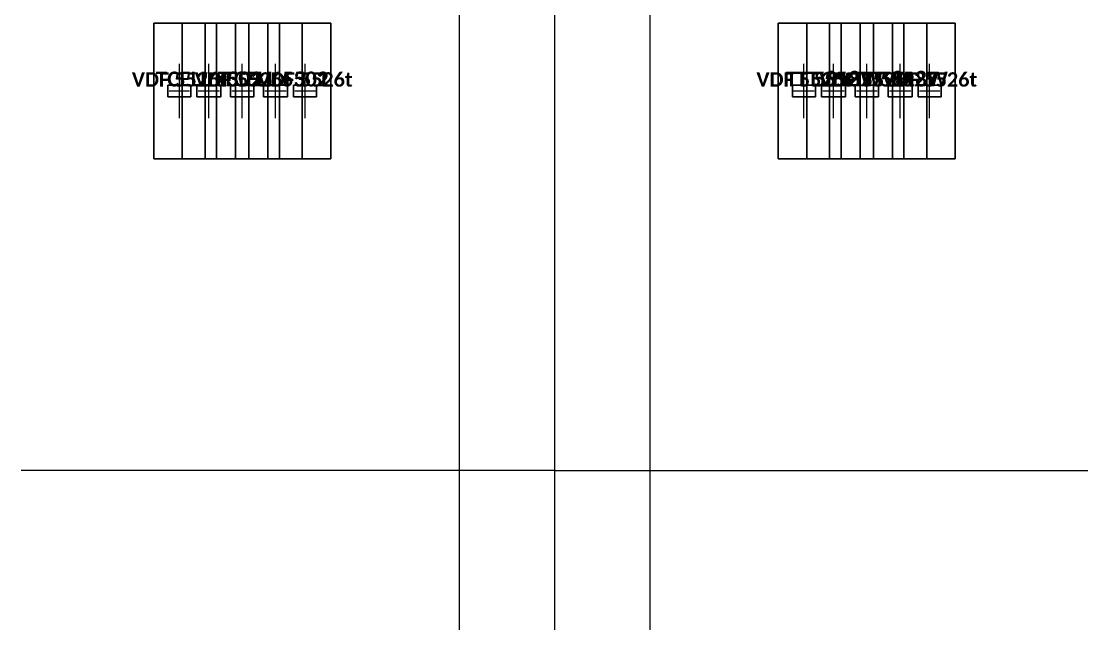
# Model space of a CAD drawing. Header units: metres. Extents: x -15 to 15, y -45.1 to 2.
# Drawn here: x -4.4 to -1.6, y -30.007 to -28.425 of the extents above; entities that cross this region are included whole.
import ezdxf
from ezdxf.enums import TextEntityAlignment as Align

# ---------------------------------------------------------------- set-up
doc = ezdxf.new("R2010")
doc.units = ezdxf.units.M
for name, color, linetype in [('CELIK_KIRIS_KOLON', 9, 'CONTINUOUS'), ('EKP_TURK_TELEKOM_RRU', 4, 'CONTINUOUS'), ('EKP_TURKCELL_RRU', 5, 'CONTINUOUS'), ('EKP_VODAFONE_RRU', 1, 'CONTINUOUS'), ('KABLO_TAVALARI', 6, 'CONTINUOUS'), ('MONTAJ_BORULARI', 2, 'CONTINUOUS')]:
    doc.layers.add(name, color=color, linetype=linetype)
doc.styles.get("Standard").update_dxf_attribs({"font": 'calibrib.ttf'})

msp = doc.modelspace()

# ---------------------------------------------------------------- linework, layer by layer
at = {"layer": 'CELIK_KIRIS_KOLON'}
for q in [(-4.4, -29.6047, 10.9147), (-1.6, -29.6047, 10.9147)]:
    msp.add_line((-3, -29.6047, 8.2647), q, dxfattribs=at)
at = {"layer": 'EKP_TURK_TELEKOM_RRU'}
for p, q in [((-2.1975, -28.43, 9.27), (-2.3375, -28.43, 9.27)), ((-2.3375, -28.43, 9.27), (-2.3375, -28.786, 9.27)), ((-2.1975, -28.43, 9.75), (-2.3375, -28.43, 9.75)), ((-2.3375, -28.43, 9.75), (-2.3375, -28.786, 9.75)), ((-2.3375, -28.43, 9.27), (-2.3375, -28.43, 9.75)), ((-2.1975, -28.43, 9.92), (-2.3375, -28.43, 9.92)), ((-2.3375, -28.43, 9.92), (-2.3375, -28.786, 9.92)), ((-2.1975, -28.43, 10.4), (-2.3375, -28.43, 10.4)), ((-2.3375, -28.43, 10.4), (-2.3375, -28.786, 10.4)), ((-2.3375, -28.43, 9.92), (-2.3375, -28.43, 10.4)), ((-2.1975, -28.786, 9.27), (-2.1975, -28.43, 9.27)), ((-2.1975, -28.786, 9.75), (-2.1975, -28.43, 9.75)), ((-2.1975, -28.43, 9.27), (-2.1975, -28.43, 9.75)), ((-2.1975, -28.786, 9.92), (-2.1975, -28.43, 9.92)), ((-2.1975, -28.786, 10.4), (-2.1975, -28.43, 10.4)), ((-2.1975, -28.43, 9.92), (-2.1975, -28.43, 10.4)), ((-2.0225, -28.43, 9.27), (-2.1625, -28.43, 9.27)), ((-2.1625, -28.43, 9.27), (-2.1625, -28.786, 9.27)), ((-2.0225, -28.43, 9.75), (-2.1625, -28.43, 9.75)), ((-2.1625, -28.43, 9.75), (-2.1625, -28.786, 9.75)), ((-2.1625, -28.43, 9.27), (-2.1625, -28.43, 9.75)), ((-2.0225, -28.43, 9.92), (-2.1625, -28.43, 9.92)), ((-2.1625, -28.43, 9.92), (-2.1625, -28.786, 9.92)), ((-2.0225, -28.43, 10.4), (-2.1625, -28.43, 10.4)), ((-2.1625, -28.43, 10.4), (-2.1625, -28.786, 10.4)), ((-2.1625, -28.43, 9.92), (-2.1625, -28.43, 10.4)), ((-2.0225, -28.786, 9.27), (-2.0225, -28.43, 9.27)), ((-2.0225, -28.786, 9.75), (-2.0225, -28.43, 9.75)), ((-2.0225, -28.43, 9.27), (-2.0225, -28.43, 9.75)), ((-2.0225, -28.786, 9.92), (-2.0225, -28.43, 9.92)), ((-2.0225, -28.786, 10.4), (-2.0225, -28.43, 10.4)), ((-2.0225, -28.43, 9.92), (-2.0225, -28.43, 10.4)), ((-2.2675, -28.6792, 9.75), (-2.2675, -28.5368, 9.75)), ((-2.2675, -28.6792, 10.4), (-2.2675, -28.5368, 10.4)), ((-2.0925, -28.6792, 9.75), (-2.0925, -28.5368, 9.75)), ((-2.0925, -28.6792, 10.4), (-2.0925, -28.5368, 10.4)), ((-2.236, -28.593, 9.75), (-2.299, -28.593, 9.75)), ((-2.299, -28.593, 9.75), (-2.299, -28.623, 9.75)), ((-2.236, -28.593, 9.78), (-2.299, -28.593, 9.78)), ((-2.299, -28.593, 9.78), (-2.299, -28.623, 9.78)), ((-2.299, -28.593, 9.75), (-2.299, -28.593, 9.78)), ((-2.236, -28.593, 10.4), (-2.299, -28.593, 10.4)), ((-2.299, -28.593, 10.4), (-2.299, -28.623, 10.4)), ((-2.236, -28.593, 10.43), (-2.299, -28.593, 10.43)), ((-2.299, -28.593, 10.43), (-2.299, -28.623, 10.43)), ((-2.299, -28.593, 10.4), (-2.299, -28.593, 10.43)), ((-2.2955, -28.608, 9.75), (-2.2395, -28.608, 9.75)), ((-2.2955, -28.608, 10.4), (-2.2395, -28.608, 10.4)), ((-2.236, -28.623, 9.75), (-2.236, -28.593, 9.75)), ((-2.236, -28.623, 9.78), (-2.236, -28.593, 9.78)), ((-2.236, -28.593, 9.75), (-2.236, -28.593, 9.78)), ((-2.236, -28.623, 10.4), (-2.236, -28.593, 10.4)), ((-2.236, -28.623, 10.43), (-2.236, -28.593, 10.43)), ((-2.236, -28.593, 10.4), (-2.236, -28.593, 10.43)), ((-2.061, -28.593, 9.75), (-2.124, -28.593, 9.75)), ((-2.124, -28.593, 9.75), (-2.124, -28.623, 9.75)), ((-2.061, -28.593, 9.78), (-2.124, -28.593, 9.78)), ((-2.124, -28.593, 9.78), (-2.124, -28.623, 9.78)), ((-2.124, -28.593, 9.75), (-2.124, -28.593, 9.78)), ((-2.061, -28.593, 10.4), (-2.124, -28.593, 10.4)), ((-2.124, -28.593, 10.4), (-2.124, -28.623, 10.4)), ((-2.061, -28.593, 10.43), (-2.124, -28.593, 10.43)), ((-2.124, -28.593, 10.43), (-2.124, -28.623, 10.43)), ((-2.124, -28.593, 10.4), (-2.124, -28.593, 10.43)), ((-2.1205, -28.608, 9.75), (-2.0645, -28.608, 9.75)), ((-2.1205, -28.608, 10.4), (-2.0645, -28.608, 10.4)), ((-2.061, -28.623, 9.75), (-2.061, -28.593, 9.75)), ((-2.061, -28.623, 9.78), (-2.061, -28.593, 9.78)), ((-2.061, -28.593, 9.75), (-2.061, -28.593, 9.78)), ((-2.061, -28.623, 10.4), (-2.061, -28.593, 10.4)), ((-2.061, -28.623, 10.43), (-2.061, -28.593, 10.43)), ((-2.061, -28.593, 10.4), (-2.061, -28.593, 10.43)), ((-2.299, -28.623, 9.75), (-2.236, -28.623, 9.75)), ((-2.299, -28.623, 9.78), (-2.236, -28.623, 9.78)), ((-2.299, -28.623, 9.75), (-2.299, -28.623, 9.78)), ((-2.299, -28.623, 10.4), (-2.236, -28.623, 10.4)), ((-2.299, -28.623, 10.43), (-2.236, -28.623, 10.43)), ((-2.299, -28.623, 10.4), (-2.299, -28.623, 10.43)), ((-2.236, -28.623, 9.75), (-2.236, -28.623, 9.78)), ((-2.236, -28.623, 10.4), (-2.236, -28.623, 10.43)), ((-2.124, -28.623, 9.75), (-2.061, -28.623, 9.75)), ((-2.124, -28.623, 9.78), (-2.061, -28.623, 9.78)), ((-2.124, -28.623, 9.75), (-2.124, -28.623, 9.78)), ((-2.124, -28.623, 10.4), (-2.061, -28.623, 10.4)), ((-2.124, -28.623, 10.43), (-2.061, -28.623, 10.43)), ((-2.124, -28.623, 10.4), (-2.124, -28.623, 10.43)), ((-2.061, -28.623, 9.75), (-2.061, -28.623, 9.78)), ((-2.061, -28.623, 10.4), (-2.061, -28.623, 10.43)), ((-2.3375, -28.786, 9.27), (-2.1975, -28.786, 9.27)), ((-2.3375, -28.786, 9.75), (-2.1975, -28.786, 9.75)), ((-2.3375, -28.786, 9.27), (-2.3375, -28.786, 9.75)), ((-2.3375, -28.786, 9.92), (-2.1975, -28.786, 9.92)), ((-2.3375, -28.786, 10.4), (-2.1975, -28.786, 10.4)), ((-2.3375, -28.786, 9.92), (-2.3375, -28.786, 10.4)), ((-2.1975, -28.786, 9.27), (-2.1975, -28.786, 9.75)), ((-2.1975, -28.786, 9.92), (-2.1975, -28.786, 10.4)), ((-2.1625, -28.786, 9.27), (-2.0225, -28.786, 9.27)), ((-2.1625, -28.786, 9.75), (-2.0225, -28.786, 9.75)), ((-2.1625, -28.786, 9.27), (-2.1625, -28.786, 9.75)), ((-2.1625, -28.786, 9.92), (-2.0225, -28.786, 9.92)), ((-2.1625, -28.786, 10.4), (-2.0225, -28.786, 10.4)), ((-2.1625, -28.786, 9.92), (-2.1625, -28.786, 10.4)), ((-2.0225, -28.786, 9.27), (-2.0225, -28.786, 9.75)), ((-2.0225, -28.786, 9.92), (-2.0225, -28.786, 10.4))]:
    msp.add_line(p, q, dxfattribs=at)
for points in [[(-2.3375, -28.786, 9.27), (-2.1975, -28.786, 9.27), (-2.1975, -28.43, 9.27), (-2.3375, -28.43, 9.27)], [(-2.3375, -28.786, 9.75), (-2.1975, -28.786, 9.75), (-2.1975, -28.43, 9.75), (-2.3375, -28.43, 9.75)], [(-2.3375, -28.43, 9.27), (-2.1975, -28.43, 9.27), (-2.1975, -28.43, 9.75), (-2.3375, -28.43, 9.75)], [(-2.3375, -28.786, 9.27), (-2.3375, -28.43, 9.27), (-2.3375, -28.43, 9.75), (-2.3375, -28.786, 9.75)], [(-2.3375, -28.786, 9.92), (-2.1975, -28.786, 9.92), (-2.1975, -28.43, 9.92), (-2.3375, -28.43, 9.92)], [(-2.3375, -28.786, 10.4), (-2.1975, -28.786, 10.4), (-2.1975, -28.43, 10.4), (-2.3375, -28.43, 10.4)], [(-2.3375, -28.43, 9.92), (-2.1975, -28.43, 9.92), (-2.1975, -28.43, 10.4), (-2.3375, -28.43, 10.4)], [(-2.3375, -28.786, 9.92), (-2.3375, -28.43, 9.92), (-2.3375, -28.43, 10.4), (-2.3375, -28.786, 10.4)], [(-2.1975, -28.786, 9.27), (-2.1975, -28.43, 9.27), (-2.1975, -28.43, 9.75), (-2.1975, -28.786, 9.75)], [(-2.1975, -28.786, 9.92), (-2.1975, -28.43, 9.92), (-2.1975, -28.43, 10.4), (-2.1975, -28.786, 10.4)], [(-2.1625, -28.786, 9.27), (-2.0225, -28.786, 9.27), (-2.0225, -28.43, 9.27), (-2.1625, -28.43, 9.27)], [(-2.1625, -28.786, 9.75), (-2.0225, -28.786, 9.75), (-2.0225, -28.43, 9.75), (-2.1625, -28.43, 9.75)], [(-2.1625, -28.43, 9.27), (-2.0225, -28.43, 9.27), (-2.0225, -28.43, 9.75), (-2.1625, -28.43, 9.75)], [(-2.1625, -28.786, 9.27), (-2.1625, -28.43, 9.27), (-2.1625, -28.43, 9.75), (-2.1625, -28.786, 9.75)], [(-2.1625, -28.786, 9.92), (-2.0225, -28.786, 9.92), (-2.0225, -28.43, 9.92), (-2.1625, -28.43, 9.92)], [(-2.1625, -28.786, 10.4), (-2.0225, -28.786, 10.4), (-2.0225, -28.43, 10.4), (-2.1625, -28.43, 10.4)], [(-2.1625, -28.43, 9.92), (-2.0225, -28.43, 9.92), (-2.0225, -28.43, 10.4), (-2.1625, -28.43, 10.4)], [(-2.1625, -28.786, 9.92), (-2.1625, -28.43, 9.92), (-2.1625, -28.43, 10.4), (-2.1625, -28.786, 10.4)], [(-2.0225, -28.786, 9.27), (-2.0225, -28.43, 9.27), (-2.0225, -28.43, 9.75), (-2.0225, -28.786, 9.75)], [(-2.0225, -28.786, 9.92), (-2.0225, -28.43, 9.92), (-2.0225, -28.43, 10.4), (-2.0225, -28.786, 10.4)], [(-2.299, -28.623, 9.75), (-2.236, -28.623, 9.75), (-2.236, -28.593, 9.75), (-2.299, -28.593, 9.75)], [(-2.299, -28.623, 9.78), (-2.236, -28.623, 9.78), (-2.236, -28.593, 9.78), (-2.299, -28.593, 9.78)], [(-2.299, -28.593, 9.75), (-2.236, -28.593, 9.75), (-2.236, -28.593, 9.78), (-2.299, -28.593, 9.78)], [(-2.299, -28.623, 9.75), (-2.299, -28.593, 9.75), (-2.299, -28.593, 9.78), (-2.299, -28.623, 9.78)], [(-2.299, -28.623, 10.4), (-2.236, -28.623, 10.4), (-2.236, -28.593, 10.4), (-2.299, -28.593, 10.4)], [(-2.299, -28.623, 10.43), (-2.236, -28.623, 10.43), (-2.236, -28.593, 10.43), (-2.299, -28.593, 10.43)], [(-2.299, -28.593, 10.4), (-2.236, -28.593, 10.4), (-2.236, -28.593, 10.43), (-2.299, -28.593, 10.43)], [(-2.299, -28.623, 10.4), (-2.299, -28.593, 10.4), (-2.299, -28.593, 10.43), (-2.299, -28.623, 10.43)], [(-2.236, -28.623, 9.75), (-2.236, -28.593, 9.75), (-2.236, -28.593, 9.78), (-2.236, -28.623, 9.78)], [(-2.236, -28.623, 10.4), (-2.236, -28.593, 10.4), (-2.236, -28.593, 10.43), (-2.236, -28.623, 10.43)], [(-2.124, -28.623, 9.75), (-2.061, -28.623, 9.75), (-2.061, -28.593, 9.75), (-2.124, -28.593, 9.75)], [(-2.124, -28.623, 9.78), (-2.061, -28.623, 9.78), (-2.061, -28.593, 9.78), (-2.124, -28.593, 9.78)], [(-2.124, -28.593, 9.75), (-2.061, -28.593, 9.75), (-2.061, -28.593, 9.78), (-2.124, -28.593, 9.78)], [(-2.124, -28.623, 9.75), (-2.124, -28.593, 9.75), (-2.124, -28.593, 9.78), (-2.124, -28.623, 9.78)], [(-2.124, -28.623, 10.4), (-2.061, -28.623, 10.4), (-2.061, -28.593, 10.4), (-2.124, -28.593, 10.4)], [(-2.124, -28.623, 10.43), (-2.061, -28.623, 10.43), (-2.061, -28.593, 10.43), (-2.124, -28.593, 10.43)], [(-2.124, -28.593, 10.4), (-2.061, -28.593, 10.4), (-2.061, -28.593, 10.43), (-2.124, -28.593, 10.43)], [(-2.124, -28.623, 10.4), (-2.124, -28.593, 10.4), (-2.124, -28.593, 10.43), (-2.124, -28.623, 10.43)], [(-2.061, -28.623, 9.75), (-2.061, -28.593, 9.75), (-2.061, -28.593, 9.78), (-2.061, -28.623, 9.78)], [(-2.061, -28.623, 10.4), (-2.061, -28.593, 10.4), (-2.061, -28.593, 10.43), (-2.061, -28.623, 10.43)], [(-2.299, -28.623, 9.75), (-2.236, -28.623, 9.75), (-2.236, -28.623, 9.78), (-2.299, -28.623, 9.78)], [(-2.299, -28.623, 10.4), (-2.236, -28.623, 10.4), (-2.236, -28.623, 10.43), (-2.299, -28.623, 10.43)], [(-2.124, -28.623, 9.75), (-2.061, -28.623, 9.75), (-2.061, -28.623, 9.78), (-2.124, -28.623, 9.78)], [(-2.124, -28.623, 10.4), (-2.061, -28.623, 10.4), (-2.061, -28.623, 10.43), (-2.124, -28.623, 10.43)], [(-2.3375, -28.786, 9.27), (-2.1975, -28.786, 9.27), (-2.1975, -28.786, 9.75), (-2.3375, -28.786, 9.75)], [(-2.3375, -28.786, 9.92), (-2.1975, -28.786, 9.92), (-2.1975, -28.786, 10.4), (-2.3375, -28.786, 10.4)], [(-2.1625, -28.786, 9.27), (-2.0225, -28.786, 9.27), (-2.0225, -28.786, 9.75), (-2.1625, -28.786, 9.75)], [(-2.1625, -28.786, 9.92), (-2.0225, -28.786, 9.92), (-2.0225, -28.786, 10.4), (-2.1625, -28.786, 10.4)]]:
    msp.add_3dface(points, dxfattribs=at)
at = {"layer": 'EKP_TURKCELL_RRU'}
for p, q in [((-3.8375, -28.43, 9.27), (-3.9775, -28.43, 9.27)), ((-3.9775, -28.43, 9.27), (-3.9775, -28.786, 9.27)), ((-3.8375, -28.43, 9.75), (-3.9775, -28.43, 9.75)), ((-3.9775, -28.43, 9.75), (-3.9775, -28.786, 9.75)), ((-3.9775, -28.43, 9.27), (-3.9775, -28.43, 9.75)), ((-3.8375, -28.43, 9.92), (-3.9775, -28.43, 9.92)), ((-3.9775, -28.43, 9.92), (-3.9775, -28.786, 9.92)), ((-3.8375, -28.43, 10.4), (-3.9775, -28.43, 10.4)), ((-3.9775, -28.43, 10.4), (-3.9775, -28.786, 10.4)), ((-3.9775, -28.43, 9.92), (-3.9775, -28.43, 10.4)), ((-3.8375, -28.786, 9.27), (-3.8375, -28.43, 9.27)), ((-3.8375, -28.786, 9.75), (-3.8375, -28.43, 9.75)), ((-3.8375, -28.43, 9.27), (-3.8375, -28.43, 9.75)), ((-3.8375, -28.786, 9.92), (-3.8375, -28.43, 9.92)), ((-3.8375, -28.786, 10.4), (-3.8375, -28.43, 10.4)), ((-3.8375, -28.43, 9.92), (-3.8375, -28.43, 10.4)), ((-3.6625, -28.43, 9.27), (-3.8025, -28.43, 9.27)), ((-3.8025, -28.43, 9.27), (-3.8025, -28.786, 9.27)), ((-3.6625, -28.43, 9.75), (-3.8025, -28.43, 9.75)), ((-3.8025, -28.43, 9.75), (-3.8025, -28.786, 9.75)), ((-3.8025, -28.43, 9.27), (-3.8025, -28.43, 9.75)), ((-3.6625, -28.43, 9.92), (-3.8025, -28.43, 9.92)), ((-3.8025, -28.43, 9.92), (-3.8025, -28.786, 9.92)), ((-3.6625, -28.43, 10.4), (-3.8025, -28.43, 10.4)), ((-3.8025, -28.43, 10.4), (-3.8025, -28.786, 10.4)), ((-3.8025, -28.43, 9.92), (-3.8025, -28.43, 10.4)), ((-3.6625, -28.786, 9.27), (-3.6625, -28.43, 9.27)), ((-3.6625, -28.786, 9.75), (-3.6625, -28.43, 9.75)), ((-3.6625, -28.43, 9.27), (-3.6625, -28.43, 9.75)), ((-3.6625, -28.786, 9.92), (-3.6625, -28.43, 9.92)), ((-3.6625, -28.786, 10.4), (-3.6625, -28.43, 10.4)), ((-3.6625, -28.43, 9.92), (-3.6625, -28.43, 10.4)), ((-3.9075, -28.6792, 9.75), (-3.9075, -28.5368, 9.75)), ((-3.9075, -28.6792, 10.4), (-3.9075, -28.5368, 10.4)), ((-3.7325, -28.6792, 9.75), (-3.7325, -28.5368, 9.75)), ((-3.7325, -28.6792, 10.4), (-3.7325, -28.5368, 10.4)), ((-3.876, -28.593, 9.75), (-3.939, -28.593, 9.75)), ((-3.939, -28.593, 9.75), (-3.939, -28.623, 9.75)), ((-3.876, -28.593, 9.78), (-3.939, -28.593, 9.78)), ((-3.939, -28.593, 9.78), (-3.939, -28.623, 9.78)), ((-3.939, -28.593, 9.75), (-3.939, -28.593, 9.78)), ((-3.876, -28.593, 10.4), (-3.939, -28.593, 10.4)), ((-3.939, -28.593, 10.4), (-3.939, -28.623, 10.4)), ((-3.876, -28.593, 10.43), (-3.939, -28.593, 10.43)), ((-3.939, -28.593, 10.43), (-3.939, -28.623, 10.43)), ((-3.939, -28.593, 10.4), (-3.939, -28.593, 10.43)), ((-3.9355, -28.608, 9.75), (-3.8795, -28.608, 9.75)), ((-3.9355, -28.608, 10.4), (-3.8795, -28.608, 10.4)), ((-3.876, -28.623, 9.75), (-3.876, -28.593, 9.75)), ((-3.876, -28.623, 9.78), (-3.876, -28.593, 9.78)), ((-3.876, -28.593, 9.75), (-3.876, -28.593, 9.78)), ((-3.876, -28.623, 10.4), (-3.876, -28.593, 10.4)), ((-3.876, -28.623, 10.43), (-3.876, -28.593, 10.43)), ((-3.876, -28.593, 10.4), (-3.876, -28.593, 10.43)), ((-3.701, -28.593, 9.75), (-3.764, -28.593, 9.75)), ((-3.764, -28.593, 9.75), (-3.764, -28.623, 9.75)), ((-3.701, -28.593, 9.78), (-3.764, -28.593, 9.78)), ((-3.764, -28.593, 9.78), (-3.764, -28.623, 9.78)), ((-3.764, -28.593, 9.75), (-3.764, -28.593, 9.78)), ((-3.701, -28.593, 10.4), (-3.764, -28.593, 10.4)), ((-3.764, -28.593, 10.4), (-3.764, -28.623, 10.4)), ((-3.701, -28.593, 10.43), (-3.764, -28.593, 10.43)), ((-3.764, -28.593, 10.43), (-3.764, -28.623, 10.43)), ((-3.764, -28.593, 10.4), (-3.764, -28.593, 10.43)), ((-3.7605, -28.608, 9.75), (-3.7045, -28.608, 9.75)), ((-3.7605, -28.608, 10.4), (-3.7045, -28.608, 10.4)), ((-3.701, -28.623, 9.75), (-3.701, -28.593, 9.75)), ((-3.701, -28.623, 9.78), (-3.701, -28.593, 9.78)), ((-3.701, -28.593, 9.75), (-3.701, -28.593, 9.78)), ((-3.701, -28.623, 10.4), (-3.701, -28.593, 10.4)), ((-3.701, -28.623, 10.43), (-3.701, -28.593, 10.43)), ((-3.701, -28.593, 10.4), (-3.701, -28.593, 10.43)), ((-3.939, -28.623, 9.75), (-3.876, -28.623, 9.75)), ((-3.939, -28.623, 9.78), (-3.876, -28.623, 9.78)), ((-3.939, -28.623, 9.75), (-3.939, -28.623, 9.78)), ((-3.939, -28.623, 10.4), (-3.876, -28.623, 10.4)), ((-3.939, -28.623, 10.43), (-3.876, -28.623, 10.43)), ((-3.939, -28.623, 10.4), (-3.939, -28.623, 10.43)), ((-3.876, -28.623, 9.75), (-3.876, -28.623, 9.78)), ((-3.876, -28.623, 10.4), (-3.876, -28.623, 10.43)), ((-3.764, -28.623, 9.75), (-3.701, -28.623, 9.75)), ((-3.764, -28.623, 9.78), (-3.701, -28.623, 9.78)), ((-3.764, -28.623, 9.75), (-3.764, -28.623, 9.78)), ((-3.764, -28.623, 10.4), (-3.701, -28.623, 10.4)), ((-3.764, -28.623, 10.43), (-3.701, -28.623, 10.43)), ((-3.764, -28.623, 10.4), (-3.764, -28.623, 10.43)), ((-3.701, -28.623, 9.75), (-3.701, -28.623, 9.78)), ((-3.701, -28.623, 10.4), (-3.701, -28.623, 10.43)), ((-3.9775, -28.786, 9.27), (-3.8375, -28.786, 9.27)), ((-3.9775, -28.786, 9.75), (-3.8375, -28.786, 9.75)), ((-3.9775, -28.786, 9.27), (-3.9775, -28.786, 9.75)), ((-3.9775, -28.786, 9.92), (-3.8375, -28.786, 9.92)), ((-3.9775, -28.786, 10.4), (-3.8375, -28.786, 10.4)), ((-3.9775, -28.786, 9.92), (-3.9775, -28.786, 10.4)), ((-3.8375, -28.786, 9.27), (-3.8375, -28.786, 9.75)), ((-3.8375, -28.786, 9.92), (-3.8375, -28.786, 10.4)), ((-3.8025, -28.786, 9.27), (-3.6625, -28.786, 9.27)), ((-3.8025, -28.786, 9.75), (-3.6625, -28.786, 9.75)), ((-3.8025, -28.786, 9.27), (-3.8025, -28.786, 9.75)), ((-3.8025, -28.786, 9.92), (-3.6625, -28.786, 9.92)), ((-3.8025, -28.786, 10.4), (-3.6625, -28.786, 10.4)), ((-3.8025, -28.786, 9.92), (-3.8025, -28.786, 10.4)), ((-3.6625, -28.786, 9.27), (-3.6625, -28.786, 9.75)), ((-3.6625, -28.786, 9.92), (-3.6625, -28.786, 10.4))]:
    msp.add_line(p, q, dxfattribs=at)
for points in [[(-3.9775, -28.786, 9.27), (-3.8375, -28.786, 9.27), (-3.8375, -28.43, 9.27), (-3.9775, -28.43, 9.27)], [(-3.9775, -28.786, 9.75), (-3.8375, -28.786, 9.75), (-3.8375, -28.43, 9.75), (-3.9775, -28.43, 9.75)], [(-3.9775, -28.43, 9.27), (-3.8375, -28.43, 9.27), (-3.8375, -28.43, 9.75), (-3.9775, -28.43, 9.75)], [(-3.9775, -28.786, 9.27), (-3.9775, -28.43, 9.27), (-3.9775, -28.43, 9.75), (-3.9775, -28.786, 9.75)], [(-3.9775, -28.786, 9.92), (-3.8375, -28.786, 9.92), (-3.8375, -28.43, 9.92), (-3.9775, -28.43, 9.92)], [(-3.9775, -28.786, 10.4), (-3.8375, -28.786, 10.4), (-3.8375, -28.43, 10.4), (-3.9775, -28.43, 10.4)], [(-3.9775, -28.43, 9.92), (-3.8375, -28.43, 9.92), (-3.8375, -28.43, 10.4), (-3.9775, -28.43, 10.4)], [(-3.9775, -28.786, 9.92), (-3.9775, -28.43, 9.92), (-3.9775, -28.43, 10.4), (-3.9775, -28.786, 10.4)], [(-3.8375, -28.786, 9.27), (-3.8375, -28.43, 9.27), (-3.8375, -28.43, 9.75), (-3.8375, -28.786, 9.75)], [(-3.8375, -28.786, 9.92), (-3.8375, -28.43, 9.92), (-3.8375, -28.43, 10.4), (-3.8375, -28.786, 10.4)], [(-3.8025, -28.786, 9.27), (-3.6625, -28.786, 9.27), (-3.6625, -28.43, 9.27), (-3.8025, -28.43, 9.27)], [(-3.8025, -28.786, 9.75), (-3.6625, -28.786, 9.75), (-3.6625, -28.43, 9.75), (-3.8025, -28.43, 9.75)], [(-3.8025, -28.43, 9.27), (-3.6625, -28.43, 9.27), (-3.6625, -28.43, 9.75), (-3.8025, -28.43, 9.75)], [(-3.8025, -28.786, 9.27), (-3.8025, -28.43, 9.27), (-3.8025, -28.43, 9.75), (-3.8025, -28.786, 9.75)], [(-3.8025, -28.786, 9.92), (-3.6625, -28.786, 9.92), (-3.6625, -28.43, 9.92), (-3.8025, -28.43, 9.92)], [(-3.8025, -28.786, 10.4), (-3.6625, -28.786, 10.4), (-3.6625, -28.43, 10.4), (-3.8025, -28.43, 10.4)], [(-3.8025, -28.43, 9.92), (-3.6625, -28.43, 9.92), (-3.6625, -28.43, 10.4), (-3.8025, -28.43, 10.4)], [(-3.8025, -28.786, 9.92), (-3.8025, -28.43, 9.92), (-3.8025, -28.43, 10.4), (-3.8025, -28.786, 10.4)], [(-3.6625, -28.786, 9.27), (-3.6625, -28.43, 9.27), (-3.6625, -28.43, 9.75), (-3.6625, -28.786, 9.75)], [(-3.6625, -28.786, 9.92), (-3.6625, -28.43, 9.92), (-3.6625, -28.43, 10.4), (-3.6625, -28.786, 10.4)], [(-3.939, -28.623, 9.75), (-3.876, -28.623, 9.75), (-3.876, -28.593, 9.75), (-3.939, -28.593, 9.75)], [(-3.939, -28.623, 9.78), (-3.876, -28.623, 9.78), (-3.876, -28.593, 9.78), (-3.939, -28.593, 9.78)], [(-3.939, -28.593, 9.75), (-3.876, -28.593, 9.75), (-3.876, -28.593, 9.78), (-3.939, -28.593, 9.78)], [(-3.939, -28.623, 9.75), (-3.939, -28.593, 9.75), (-3.939, -28.593, 9.78), (-3.939, -28.623, 9.78)], [(-3.939, -28.623, 10.4), (-3.876, -28.623, 10.4), (-3.876, -28.593, 10.4), (-3.939, -28.593, 10.4)], [(-3.939, -28.623, 10.43), (-3.876, -28.623, 10.43), (-3.876, -28.593, 10.43), (-3.939, -28.593, 10.43)], [(-3.939, -28.593, 10.4), (-3.876, -28.593, 10.4), (-3.876, -28.593, 10.43), (-3.939, -28.593, 10.43)], [(-3.939, -28.623, 10.4), (-3.939, -28.593, 10.4), (-3.939, -28.593, 10.43), (-3.939, -28.623, 10.43)], [(-3.876, -28.623, 9.75), (-3.876, -28.593, 9.75), (-3.876, -28.593, 9.78), (-3.876, -28.623, 9.78)], [(-3.876, -28.623, 10.4), (-3.876, -28.593, 10.4), (-3.876, -28.593, 10.43), (-3.876, -28.623, 10.43)], [(-3.764, -28.623, 9.75), (-3.701, -28.623, 9.75), (-3.701, -28.593, 9.75), (-3.764, -28.593, 9.75)], [(-3.764, -28.623, 9.78), (-3.701, -28.623, 9.78), (-3.701, -28.593, 9.78), (-3.764, -28.593, 9.78)], [(-3.764, -28.593, 9.75), (-3.701, -28.593, 9.75), (-3.701, -28.593, 9.78), (-3.764, -28.593, 9.78)], [(-3.764, -28.623, 9.75), (-3.764, -28.593, 9.75), (-3.764, -28.593, 9.78), (-3.764, -28.623, 9.78)], [(-3.764, -28.623, 10.4), (-3.701, -28.623, 10.4), (-3.701, -28.593, 10.4), (-3.764, -28.593, 10.4)], [(-3.764, -28.623, 10.43), (-3.701, -28.623, 10.43), (-3.701, -28.593, 10.43), (-3.764, -28.593, 10.43)], [(-3.764, -28.593, 10.4), (-3.701, -28.593, 10.4), (-3.701, -28.593, 10.43), (-3.764, -28.593, 10.43)], [(-3.764, -28.623, 10.4), (-3.764, -28.593, 10.4), (-3.764, -28.593, 10.43), (-3.764, -28.623, 10.43)], [(-3.701, -28.623, 9.75), (-3.701, -28.593, 9.75), (-3.701, -28.593, 9.78), (-3.701, -28.623, 9.78)], [(-3.701, -28.623, 10.4), (-3.701, -28.593, 10.4), (-3.701, -28.593, 10.43), (-3.701, -28.623, 10.43)], [(-3.939, -28.623, 9.75), (-3.876, -28.623, 9.75), (-3.876, -28.623, 9.78), (-3.939, -28.623, 9.78)], [(-3.939, -28.623, 10.4), (-3.876, -28.623, 10.4), (-3.876, -28.623, 10.43), (-3.939, -28.623, 10.43)], [(-3.764, -28.623, 9.75), (-3.701, -28.623, 9.75), (-3.701, -28.623, 9.78), (-3.764, -28.623, 9.78)], [(-3.764, -28.623, 10.4), (-3.701, -28.623, 10.4), (-3.701, -28.623, 10.43), (-3.764, -28.623, 10.43)], [(-3.9775, -28.786, 9.27), (-3.8375, -28.786, 9.27), (-3.8375, -28.786, 9.75), (-3.9775, -28.786, 9.75)], [(-3.9775, -28.786, 9.92), (-3.8375, -28.786, 9.92), (-3.8375, -28.786, 10.4), (-3.9775, -28.786, 10.4)], [(-3.8025, -28.786, 9.27), (-3.6625, -28.786, 9.27), (-3.6625, -28.786, 9.75), (-3.8025, -28.786, 9.75)], [(-3.8025, -28.786, 9.92), (-3.6625, -28.786, 9.92), (-3.6625, -28.786, 10.4), (-3.8025, -28.786, 10.4)]]:
    msp.add_3dface(points, dxfattribs=at)
at = {"layer": 'EKP_VODAFONE_RRU'}
for p, q in [((-3.9175, -28.43, 8.62), (-4.0525, -28.43, 8.62)), ((-4.0525, -28.43, 8.62), (-4.0525, -28.786, 8.62)), ((-3.9175, -28.43, 9.1), (-4.0525, -28.43, 9.1)), ((-4.0525, -28.43, 9.1), (-4.0525, -28.786, 9.1)), ((-4.0525, -28.43, 8.62), (-4.0525, -28.43, 9.1)), ((-3.9175, -28.786, 8.62), (-3.9175, -28.43, 8.62)), ((-3.9175, -28.786, 9.1), (-3.9175, -28.43, 9.1)), ((-3.9175, -28.43, 8.62), (-3.9175, -28.43, 9.1)), ((-3.7525, -28.43, 8.62), (-3.8875, -28.43, 8.62)), ((-3.8875, -28.43, 8.62), (-3.8875, -28.786, 8.62)), ((-3.7525, -28.43, 9.1), (-3.8875, -28.43, 9.1)), ((-3.8875, -28.43, 9.1), (-3.8875, -28.786, 9.1)), ((-3.8875, -28.43, 8.62), (-3.8875, -28.43, 9.1)), ((-3.7525, -28.786, 8.62), (-3.7525, -28.43, 8.62)), ((-3.7525, -28.786, 9.1), (-3.7525, -28.43, 9.1)), ((-3.7525, -28.43, 8.62), (-3.7525, -28.43, 9.1)), ((-3.5875, -28.43, 8.62), (-3.7225, -28.43, 8.62)), ((-3.7225, -28.43, 8.62), (-3.7225, -28.786, 8.62)), ((-3.5875, -28.43, 9.1), (-3.7225, -28.43, 9.1)), ((-3.7225, -28.43, 9.1), (-3.7225, -28.786, 9.1)), ((-3.7225, -28.43, 8.62), (-3.7225, -28.43, 9.1)), ((-3.5875, -28.786, 8.62), (-3.5875, -28.43, 8.62)), ((-3.5875, -28.786, 9.1), (-3.5875, -28.43, 9.1)), ((-3.5875, -28.43, 8.62), (-3.5875, -28.43, 9.1)), ((-2.2775, -28.43, 8.62), (-2.4125, -28.43, 8.62)), ((-2.4125, -28.43, 8.62), (-2.4125, -28.786, 8.62)), ((-2.2775, -28.43, 9.1), (-2.4125, -28.43, 9.1)), ((-2.4125, -28.43, 9.1), (-2.4125, -28.786, 9.1)), ((-2.4125, -28.43, 8.62), (-2.4125, -28.43, 9.1)), ((-2.2775, -28.786, 8.62), (-2.2775, -28.43, 8.62)), ((-2.2775, -28.786, 9.1), (-2.2775, -28.43, 9.1)), ((-2.2775, -28.43, 8.62), (-2.2775, -28.43, 9.1)), ((-2.1125, -28.43, 8.62), (-2.2475, -28.43, 8.62)), ((-2.2475, -28.43, 8.62), (-2.2475, -28.786, 8.62)), ((-2.1125, -28.43, 9.1), (-2.2475, -28.43, 9.1)), ((-2.2475, -28.43, 9.1), (-2.2475, -28.786, 9.1)), ((-2.2475, -28.43, 8.62), (-2.2475, -28.43, 9.1)), ((-2.1125, -28.786, 8.62), (-2.1125, -28.43, 8.62)), ((-2.1125, -28.786, 9.1), (-2.1125, -28.43, 9.1)), ((-2.1125, -28.43, 8.62), (-2.1125, -28.43, 9.1)), ((-1.9475, -28.43, 8.62), (-2.0825, -28.43, 8.62)), ((-2.0825, -28.43, 8.62), (-2.0825, -28.786, 8.62)), ((-1.9475, -28.43, 9.1), (-2.0825, -28.43, 9.1)), ((-2.0825, -28.43, 9.1), (-2.0825, -28.786, 9.1)), ((-2.0825, -28.43, 8.62), (-2.0825, -28.43, 9.1)), ((-1.9475, -28.786, 8.62), (-1.9475, -28.43, 8.62)), ((-1.9475, -28.786, 9.1), (-1.9475, -28.43, 9.1)), ((-1.9475, -28.43, 8.62), (-1.9475, -28.43, 9.1)), ((-3.985, -28.6792, 9.1), (-3.985, -28.5368, 9.1)), ((-3.82, -28.6792, 9.1), (-3.82, -28.5368, 9.1)), ((-3.655, -28.6792, 9.1), (-3.655, -28.5368, 9.1)), ((-2.345, -28.6792, 9.1), (-2.345, -28.5368, 9.1)), ((-2.18, -28.6792, 9.1), (-2.18, -28.5368, 9.1)), ((-2.015, -28.6792, 9.1), (-2.015, -28.5368, 9.1)), ((-3.9546, -28.593, 9.1), (-4.0154, -28.593, 9.1)), ((-4.0154, -28.593, 9.1), (-4.0154, -28.623, 9.1)), ((-3.9546, -28.593, 9.13), (-4.0154, -28.593, 9.13)), ((-4.0154, -28.593, 9.13), (-4.0154, -28.623, 9.13)), ((-4.0154, -28.593, 9.1), (-4.0154, -28.593, 9.13)), ((-4.012, -28.608, 9.1), (-3.958, -28.608, 9.1)), ((-3.9546, -28.623, 9.1), (-3.9546, -28.593, 9.1)), ((-3.9546, -28.623, 9.13), (-3.9546, -28.593, 9.13)), ((-3.9546, -28.593, 9.1), (-3.9546, -28.593, 9.13)), ((-3.7896, -28.593, 9.1), (-3.8504, -28.593, 9.1)), ((-3.8504, -28.593, 9.1), (-3.8504, -28.623, 9.1)), ((-3.7896, -28.593, 9.13), (-3.8504, -28.593, 9.13)), ((-3.8504, -28.593, 9.13), (-3.8504, -28.623, 9.13)), ((-3.8504, -28.593, 9.1), (-3.8504, -28.593, 9.13)), ((-3.847, -28.608, 9.1), (-3.793, -28.608, 9.1)), ((-3.7896, -28.623, 9.1), (-3.7896, -28.593, 9.1)), ((-3.7896, -28.623, 9.13), (-3.7896, -28.593, 9.13)), ((-3.7896, -28.593, 9.1), (-3.7896, -28.593, 9.13)), ((-3.6246, -28.593, 9.1), (-3.6854, -28.593, 9.1)), ((-3.6854, -28.593, 9.1), (-3.6854, -28.623, 9.1)), ((-3.6246, -28.593, 9.13), (-3.6854, -28.593, 9.13)), ((-3.6854, -28.593, 9.13), (-3.6854, -28.623, 9.13)), ((-3.6854, -28.593, 9.1), (-3.6854, -28.593, 9.13)), ((-3.682, -28.608, 9.1), (-3.628, -28.608, 9.1)), ((-3.6246, -28.623, 9.1), (-3.6246, -28.593, 9.1)), ((-3.6246, -28.623, 9.13), (-3.6246, -28.593, 9.13)), ((-3.6246, -28.593, 9.1), (-3.6246, -28.593, 9.13)), ((-2.3146, -28.593, 9.1), (-2.3754, -28.593, 9.1)), ((-2.3754, -28.593, 9.1), (-2.3754, -28.623, 9.1)), ((-2.3146, -28.593, 9.13), (-2.3754, -28.593, 9.13)), ((-2.3754, -28.593, 9.13), (-2.3754, -28.623, 9.13)), ((-2.3754, -28.593, 9.1), (-2.3754, -28.593, 9.13)), ((-2.372, -28.608, 9.1), (-2.318, -28.608, 9.1)), ((-2.3146, -28.623, 9.1), (-2.3146, -28.593, 9.1)), ((-2.3146, -28.623, 9.13), (-2.3146, -28.593, 9.13)), ((-2.3146, -28.593, 9.1), (-2.3146, -28.593, 9.13)), ((-2.1496, -28.593, 9.1), (-2.2104, -28.593, 9.1)), ((-2.2104, -28.593, 9.1), (-2.2104, -28.623, 9.1)), ((-2.1496, -28.593, 9.13), (-2.2104, -28.593, 9.13)), ((-2.2104, -28.593, 9.13), (-2.2104, -28.623, 9.13)), ((-2.2104, -28.593, 9.1), (-2.2104, -28.593, 9.13)), ((-2.207, -28.608, 9.1), (-2.153, -28.608, 9.1)), ((-2.1496, -28.623, 9.1), (-2.1496, -28.593, 9.1)), ((-2.1496, -28.623, 9.13), (-2.1496, -28.593, 9.13)), ((-2.1496, -28.593, 9.1), (-2.1496, -28.593, 9.13)), ((-1.9846, -28.593, 9.1), (-2.0454, -28.593, 9.1)), ((-2.0454, -28.593, 9.1), (-2.0454, -28.623, 9.1)), ((-1.9846, -28.593, 9.13), (-2.0454, -28.593, 9.13)), ((-2.0454, -28.593, 9.13), (-2.0454, -28.623, 9.13)), ((-2.0454, -28.593, 9.1), (-2.0454, -28.593, 9.13)), ((-2.042, -28.608, 9.1), (-1.988, -28.608, 9.1)), ((-1.9846, -28.623, 9.1), (-1.9846, -28.593, 9.1)), ((-1.9846, -28.623, 9.13), (-1.9846, -28.593, 9.13)), ((-1.9846, -28.593, 9.1), (-1.9846, -28.593, 9.13)), ((-4.0154, -28.623, 9.1), (-3.9546, -28.623, 9.1)), ((-4.0154, -28.623, 9.13), (-3.9546, -28.623, 9.13)), ((-4.0154, -28.623, 9.1), (-4.0154, -28.623, 9.13)), ((-3.9546, -28.623, 9.1), (-3.9546, -28.623, 9.13)), ((-3.8504, -28.623, 9.1), (-3.7896, -28.623, 9.1)), ((-3.8504, -28.623, 9.13), (-3.7896, -28.623, 9.13)), ((-3.8504, -28.623, 9.1), (-3.8504, -28.623, 9.13)), ((-3.7896, -28.623, 9.1), (-3.7896, -28.623, 9.13)), ((-3.6854, -28.623, 9.1), (-3.6246, -28.623, 9.1)), ((-3.6854, -28.623, 9.13), (-3.6246, -28.623, 9.13)), ((-3.6854, -28.623, 9.1), (-3.6854, -28.623, 9.13)), ((-3.6246, -28.623, 9.1), (-3.6246, -28.623, 9.13)), ((-2.3754, -28.623, 9.1), (-2.3146, -28.623, 9.1)), ((-2.3754, -28.623, 9.13), (-2.3146, -28.623, 9.13)), ((-2.3754, -28.623, 9.1), (-2.3754, -28.623, 9.13)), ((-2.3146, -28.623, 9.1), (-2.3146, -28.623, 9.13)), ((-2.2104, -28.623, 9.1), (-2.1496, -28.623, 9.1)), ((-2.2104, -28.623, 9.13), (-2.1496, -28.623, 9.13)), ((-2.2104, -28.623, 9.1), (-2.2104, -28.623, 9.13)), ((-2.1496, -28.623, 9.1), (-2.1496, -28.623, 9.13)), ((-2.0454, -28.623, 9.1), (-1.9846, -28.623, 9.1)), ((-2.0454, -28.623, 9.13), (-1.9846, -28.623, 9.13)), ((-2.0454, -28.623, 9.1), (-2.0454, -28.623, 9.13)), ((-1.9846, -28.623, 9.1), (-1.9846, -28.623, 9.13)), ((-4.0525, -28.786, 8.62), (-3.9175, -28.786, 8.62)), ((-4.0525, -28.786, 9.1), (-3.9175, -28.786, 9.1)), ((-4.0525, -28.786, 8.62), (-4.0525, -28.786, 9.1)), ((-3.9175, -28.786, 8.62), (-3.9175, -28.786, 9.1)), ((-3.8875, -28.786, 8.62), (-3.7525, -28.786, 8.62)), ((-3.8875, -28.786, 9.1), (-3.7525, -28.786, 9.1)), ((-3.8875, -28.786, 8.62), (-3.8875, -28.786, 9.1)), ((-3.7525, -28.786, 8.62), (-3.7525, -28.786, 9.1)), ((-3.7225, -28.786, 8.62), (-3.5875, -28.786, 8.62)), ((-3.7225, -28.786, 9.1), (-3.5875, -28.786, 9.1)), ((-3.7225, -28.786, 8.62), (-3.7225, -28.786, 9.1)), ((-3.5875, -28.786, 8.62), (-3.5875, -28.786, 9.1)), ((-2.4125, -28.786, 8.62), (-2.2775, -28.786, 8.62)), ((-2.4125, -28.786, 9.1), (-2.2775, -28.786, 9.1)), ((-2.4125, -28.786, 8.62), (-2.4125, -28.786, 9.1)), ((-2.2775, -28.786, 8.62), (-2.2775, -28.786, 9.1)), ((-2.2475, -28.786, 8.62), (-2.1125, -28.786, 8.62)), ((-2.2475, -28.786, 9.1), (-2.1125, -28.786, 9.1)), ((-2.2475, -28.786, 8.62), (-2.2475, -28.786, 9.1)), ((-2.1125, -28.786, 8.62), (-2.1125, -28.786, 9.1)), ((-2.0825, -28.786, 8.62), (-1.9475, -28.786, 8.62)), ((-2.0825, -28.786, 9.1), (-1.9475, -28.786, 9.1)), ((-2.0825, -28.786, 8.62), (-2.0825, -28.786, 9.1)), ((-1.9475, -28.786, 8.62), (-1.9475, -28.786, 9.1))]:
    msp.add_line(p, q, dxfattribs=at)
for points in [[(-4.0525, -28.786, 8.62), (-3.9175, -28.786, 8.62), (-3.9175, -28.43, 8.62), (-4.0525, -28.43, 8.62)], [(-4.0525, -28.786, 9.1), (-3.9175, -28.786, 9.1), (-3.9175, -28.43, 9.1), (-4.0525, -28.43, 9.1)], [(-4.0525, -28.43, 8.62), (-3.9175, -28.43, 8.62), (-3.9175, -28.43, 9.1), (-4.0525, -28.43, 9.1)], [(-4.0525, -28.786, 8.62), (-4.0525, -28.43, 8.62), (-4.0525, -28.43, 9.1), (-4.0525, -28.786, 9.1)], [(-3.9175, -28.786, 8.62), (-3.9175, -28.43, 8.62), (-3.9175, -28.43, 9.1), (-3.9175, -28.786, 9.1)], [(-3.8875, -28.786, 8.62), (-3.7525, -28.786, 8.62), (-3.7525, -28.43, 8.62), (-3.8875, -28.43, 8.62)], [(-3.8875, -28.786, 9.1), (-3.7525, -28.786, 9.1), (-3.7525, -28.43, 9.1), (-3.8875, -28.43, 9.1)], [(-3.8875, -28.43, 8.62), (-3.7525, -28.43, 8.62), (-3.7525, -28.43, 9.1), (-3.8875, -28.43, 9.1)], [(-3.8875, -28.786, 8.62), (-3.8875, -28.43, 8.62), (-3.8875, -28.43, 9.1), (-3.8875, -28.786, 9.1)], [(-3.7525, -28.786, 8.62), (-3.7525, -28.43, 8.62), (-3.7525, -28.43, 9.1), (-3.7525, -28.786, 9.1)], [(-3.7225, -28.786, 8.62), (-3.5875, -28.786, 8.62), (-3.5875, -28.43, 8.62), (-3.7225, -28.43, 8.62)], [(-3.7225, -28.786, 9.1), (-3.5875, -28.786, 9.1), (-3.5875, -28.43, 9.1), (-3.7225, -28.43, 9.1)], [(-3.7225, -28.43, 8.62), (-3.5875, -28.43, 8.62), (-3.5875, -28.43, 9.1), (-3.7225, -28.43, 9.1)], [(-3.7225, -28.786, 8.62), (-3.7225, -28.43, 8.62), (-3.7225, -28.43, 9.1), (-3.7225, -28.786, 9.1)], [(-3.5875, -28.786, 8.62), (-3.5875, -28.43, 8.62), (-3.5875, -28.43, 9.1), (-3.5875, -28.786, 9.1)], [(-2.4125, -28.786, 8.62), (-2.2775, -28.786, 8.62), (-2.2775, -28.43, 8.62), (-2.4125, -28.43, 8.62)], [(-2.4125, -28.786, 9.1), (-2.2775, -28.786, 9.1), (-2.2775, -28.43, 9.1), (-2.4125, -28.43, 9.1)], [(-2.4125, -28.43, 8.62), (-2.2775, -28.43, 8.62), (-2.2775, -28.43, 9.1), (-2.4125, -28.43, 9.1)], [(-2.4125, -28.786, 8.62), (-2.4125, -28.43, 8.62), (-2.4125, -28.43, 9.1), (-2.4125, -28.786, 9.1)], [(-2.2775, -28.786, 8.62), (-2.2775, -28.43, 8.62), (-2.2775, -28.43, 9.1), (-2.2775, -28.786, 9.1)], [(-2.2475, -28.786, 8.62), (-2.1125, -28.786, 8.62), (-2.1125, -28.43, 8.62), (-2.2475, -28.43, 8.62)], [(-2.2475, -28.786, 9.1), (-2.1125, -28.786, 9.1), (-2.1125, -28.43, 9.1), (-2.2475, -28.43, 9.1)], [(-2.2475, -28.43, 8.62), (-2.1125, -28.43, 8.62), (-2.1125, -28.43, 9.1), (-2.2475, -28.43, 9.1)], [(-2.2475, -28.786, 8.62), (-2.2475, -28.43, 8.62), (-2.2475, -28.43, 9.1), (-2.2475, -28.786, 9.1)], [(-2.1125, -28.786, 8.62), (-2.1125, -28.43, 8.62), (-2.1125, -28.43, 9.1), (-2.1125, -28.786, 9.1)], [(-2.0825, -28.786, 8.62), (-1.9475, -28.786, 8.62), (-1.9475, -28.43, 8.62), (-2.0825, -28.43, 8.62)], [(-2.0825, -28.786, 9.1), (-1.9475, -28.786, 9.1), (-1.9475, -28.43, 9.1), (-2.0825, -28.43, 9.1)], [(-2.0825, -28.43, 8.62), (-1.9475, -28.43, 8.62), (-1.9475, -28.43, 9.1), (-2.0825, -28.43, 9.1)], [(-2.0825, -28.786, 8.62), (-2.0825, -28.43, 8.62), (-2.0825, -28.43, 9.1), (-2.0825, -28.786, 9.1)], [(-1.9475, -28.786, 8.62), (-1.9475, -28.43, 8.62), (-1.9475, -28.43, 9.1), (-1.9475, -28.786, 9.1)], [(-4.0154, -28.623, 9.1), (-3.9546, -28.623, 9.1), (-3.9546, -28.593, 9.1), (-4.0154, -28.593, 9.1)], [(-4.0154, -28.623, 9.13), (-3.9546, -28.623, 9.13), (-3.9546, -28.593, 9.13), (-4.0154, -28.593, 9.13)], [(-4.0154, -28.593, 9.1), (-3.9546, -28.593, 9.1), (-3.9546, -28.593, 9.13), (-4.0154, -28.593, 9.13)], [(-4.0154, -28.623, 9.1), (-4.0154, -28.593, 9.1), (-4.0154, -28.593, 9.13), (-4.0154, -28.623, 9.13)], [(-3.9546, -28.623, 9.1), (-3.9546, -28.593, 9.1), (-3.9546, -28.593, 9.13), (-3.9546, -28.623, 9.13)], [(-3.8504, -28.623, 9.1), (-3.7896, -28.623, 9.1), (-3.7896, -28.593, 9.1), (-3.8504, -28.593, 9.1)], [(-3.8504, -28.623, 9.13), (-3.7896, -28.623, 9.13), (-3.7896, -28.593, 9.13), (-3.8504, -28.593, 9.13)], [(-3.8504, -28.593, 9.1), (-3.7896, -28.593, 9.1), (-3.7896, -28.593, 9.13), (-3.8504, -28.593, 9.13)], [(-3.8504, -28.623, 9.1), (-3.8504, -28.593, 9.1), (-3.8504, -28.593, 9.13), (-3.8504, -28.623, 9.13)], [(-3.7896, -28.623, 9.1), (-3.7896, -28.593, 9.1), (-3.7896, -28.593, 9.13), (-3.7896, -28.623, 9.13)], [(-3.6854, -28.623, 9.1), (-3.6246, -28.623, 9.1), (-3.6246, -28.593, 9.1), (-3.6854, -28.593, 9.1)], [(-3.6854, -28.623, 9.13), (-3.6246, -28.623, 9.13), (-3.6246, -28.593, 9.13), (-3.6854, -28.593, 9.13)], [(-3.6854, -28.593, 9.1), (-3.6246, -28.593, 9.1), (-3.6246, -28.593, 9.13), (-3.6854, -28.593, 9.13)], [(-3.6854, -28.623, 9.1), (-3.6854, -28.593, 9.1), (-3.6854, -28.593, 9.13), (-3.6854, -28.623, 9.13)], [(-3.6246, -28.623, 9.1), (-3.6246, -28.593, 9.1), (-3.6246, -28.593, 9.13), (-3.6246, -28.623, 9.13)], [(-2.3754, -28.623, 9.1), (-2.3146, -28.623, 9.1), (-2.3146, -28.593, 9.1), (-2.3754, -28.593, 9.1)], [(-2.3754, -28.623, 9.13), (-2.3146, -28.623, 9.13), (-2.3146, -28.593, 9.13), (-2.3754, -28.593, 9.13)], [(-2.3754, -28.593, 9.1), (-2.3146, -28.593, 9.1), (-2.3146, -28.593, 9.13), (-2.3754, -28.593, 9.13)], [(-2.3754, -28.623, 9.1), (-2.3754, -28.593, 9.1), (-2.3754, -28.593, 9.13), (-2.3754, -28.623, 9.13)], [(-2.3146, -28.623, 9.1), (-2.3146, -28.593, 9.1), (-2.3146, -28.593, 9.13), (-2.3146, -28.623, 9.13)], [(-2.2104, -28.623, 9.1), (-2.1496, -28.623, 9.1), (-2.1496, -28.593, 9.1), (-2.2104, -28.593, 9.1)], [(-2.2104, -28.623, 9.13), (-2.1496, -28.623, 9.13), (-2.1496, -28.593, 9.13), (-2.2104, -28.593, 9.13)], [(-2.2104, -28.593, 9.1), (-2.1496, -28.593, 9.1), (-2.1496, -28.593, 9.13), (-2.2104, -28.593, 9.13)], [(-2.2104, -28.623, 9.1), (-2.2104, -28.593, 9.1), (-2.2104, -28.593, 9.13), (-2.2104, -28.623, 9.13)], [(-2.1496, -28.623, 9.1), (-2.1496, -28.593, 9.1), (-2.1496, -28.593, 9.13), (-2.1496, -28.623, 9.13)], [(-2.0454, -28.623, 9.1), (-1.9846, -28.623, 9.1), (-1.9846, -28.593, 9.1), (-2.0454, -28.593, 9.1)], [(-2.0454, -28.623, 9.13), (-1.9846, -28.623, 9.13), (-1.9846, -28.593, 9.13), (-2.0454, -28.593, 9.13)], [(-2.0454, -28.593, 9.1), (-1.9846, -28.593, 9.1), (-1.9846, -28.593, 9.13), (-2.0454, -28.593, 9.13)], [(-2.0454, -28.623, 9.1), (-2.0454, -28.593, 9.1), (-2.0454, -28.593, 9.13), (-2.0454, -28.623, 9.13)], [(-1.9846, -28.623, 9.1), (-1.9846, -28.593, 9.1), (-1.9846, -28.593, 9.13), (-1.9846, -28.623, 9.13)], [(-4.0154, -28.623, 9.1), (-3.9546, -28.623, 9.1), (-3.9546, -28.623, 9.13), (-4.0154, -28.623, 9.13)], [(-3.8504, -28.623, 9.1), (-3.7896, -28.623, 9.1), (-3.7896, -28.623, 9.13), (-3.8504, -28.623, 9.13)], [(-3.6854, -28.623, 9.1), (-3.6246, -28.623, 9.1), (-3.6246, -28.623, 9.13), (-3.6854, -28.623, 9.13)], [(-2.3754, -28.623, 9.1), (-2.3146, -28.623, 9.1), (-2.3146, -28.623, 9.13), (-2.3754, -28.623, 9.13)], [(-2.2104, -28.623, 9.1), (-2.1496, -28.623, 9.1), (-2.1496, -28.623, 9.13), (-2.2104, -28.623, 9.13)], [(-2.0454, -28.623, 9.1), (-1.9846, -28.623, 9.1), (-1.9846, -28.623, 9.13), (-2.0454, -28.623, 9.13)], [(-4.0525, -28.786, 8.62), (-3.9175, -28.786, 8.62), (-3.9175, -28.786, 9.1), (-4.0525, -28.786, 9.1)], [(-3.8875, -28.786, 8.62), (-3.7525, -28.786, 8.62), (-3.7525, -28.786, 9.1), (-3.8875, -28.786, 9.1)], [(-3.7225, -28.786, 8.62), (-3.5875, -28.786, 8.62), (-3.5875, -28.786, 9.1), (-3.7225, -28.786, 9.1)], [(-2.4125, -28.786, 8.62), (-2.2775, -28.786, 8.62), (-2.2775, -28.786, 9.1), (-2.4125, -28.786, 9.1)], [(-2.2475, -28.786, 8.62), (-2.1125, -28.786, 8.62), (-2.1125, -28.786, 9.1), (-2.2475, -28.786, 9.1)], [(-2.0825, -28.786, 8.62), (-1.9475, -28.786, 8.62), (-1.9475, -28.786, 9.1), (-2.0825, -28.786, 9.1)]]:
    msp.add_3dface(points, dxfattribs=at)
at = {"layer": 'KABLO_TAVALARI'}
for p, q in [((-3.25, 1.35, 4.52), (-3.25, -41.2, 9.4666)), ((-3, 1.35, 4.52), (-3, -41.2, 9.4666)), ((-2.75, 1.35, 4.52), (-2.75, -41.2, 9.4666))]:
    msp.add_line(p, q, dxfattribs=at)
at = {"layer": 'MONTAJ_BORULARI'}
for p, q in [((-3, -27.0251, 7.9176), (-3, -29.6047, 8.2647)), ((-3, -29.6047, 8.2647), (-3, -32.1842, 8.6117))]:
    msp.add_line(p, q, dxfattribs=at)

# ---------------------------------------------------------------- texts
at = {"layer": 'EKP_TURK_TELEKOM_RRU'}
for s, p in [('TT 5818W', (-2.2675, -28.5766)), ('TT 5527', (-2.2675, -28.5766)), ('TT 5818W', (-2.0925, -28.5766)), ('TT 5527', (-2.0925, -28.5766))]:
    msp.add_text(s, height=0.0392, dxfattribs=at).set_placement(p, align=Align.MIDDLE_CENTER)
at = {"layer": 'EKP_TURKCELL_RRU'}
for s, p in [('TCELL 5502', (-3.9075, -28.5766)), ('TCELL 5301', (-3.9075, -28.5766)), ('TCELL 5502', (-3.7325, -28.5766)), ('TCELL 5301', (-3.7325, -28.5766))]:
    msp.add_text(s, height=0.0392, dxfattribs=at).set_placement(p, align=Align.MIDDLE_CENTER)
at = {"layer": 'EKP_VODAFONE_RRU'}
for p in [(-3.985, -28.5778), (-3.82, -28.5778), (-3.655, -28.5778), (-2.345, -28.5778), (-2.18, -28.5778), (-2.015, -28.5778)]:
    msp.add_text('VDF 5526t', height=0.0378, dxfattribs=at).set_placement(p, align=Align.MIDDLE_CENTER)

doc.saveas('drawing.dxf')
